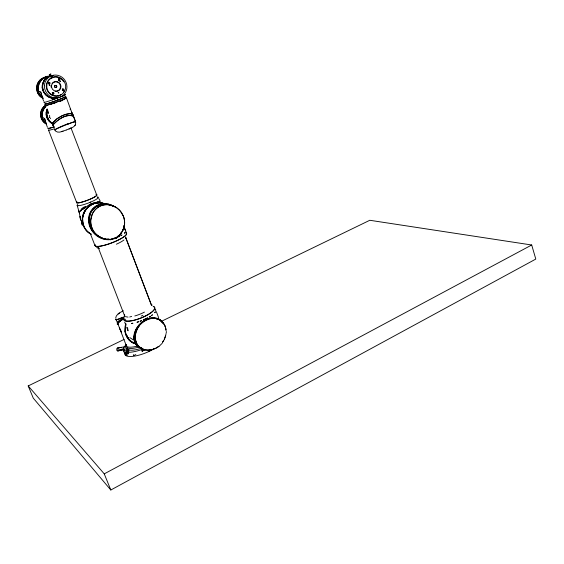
<?xml version="1.0" encoding="UTF-8"?>
<svg xmlns="http://www.w3.org/2000/svg" width="564" height="564" viewBox="0 0 564 564"><rect width="100%" height="100%" fill="white"/><g stroke="black" fill="none" stroke-linecap="round" stroke-linejoin="round"><path stroke-width="0.85" d="M48.067 110.904L48.264 113.054L48.053 112.462M166.281 332.922L166.302 331.406M82.64 219.149L82.957 223.09M73.045 115.937L66.714 98.58M163.44 323.919A20.424 14.389 -39.7 0 0 162.911 323.003L159.993 320.063L154.846 318.23M49.23 76.563C42.97 76.45 37.809 82.379 37.873 88.47A13.191 11.759 -44 0 0 39.085 93.758M46.121 105.898L42.871 110.199L41.814 114.929A12.796 11.21 -42.1 0 0 42.97 119.97L46.276 123.622M37.894 87.906L37.936 87.35M41.835 114.386L41.877 113.857M115.655 318.152C116.036 314.197 120.351 312.534 123.29 310.722M123.876 226.897L124.08 225.515M124.284 316.637L124.249 316.7A0.754 0.656 42.8 0 1 124.165 316.869L124.299 316.601A0.818 0.712 41 0 1 123.925 317.031M104.629 238.981L102.951 238.509L109.522 239.39A16.257 15.355 17 0 0 114.485 238.276A16.166 15.277 17.1 0 0 116.741 237.176A16.307 15.411 17.1 0 0 118.778 235.738L121.281 233.038L123.135 229.633L121.302 233.136L118.532 236.147A16.032 15.122 16.2 0 1 110.777 239.573C104.382 240.511 97.805 237.705 93.589 232.897A21.228 19.987 16.6 0 1 88.858 223.457C87.603 217.535 89.57 210.901 94.378 207.08A16.018 15.073 15.7 0 1 102.119 203.787C106.779 203.167 111.573 204.499 115.408 207.171M82.795 217.359L82.957 216.435M122.973 230.098L123.135 229.633M38.007 86.785C38.726 81.498 43.259 76.775 48.715 76.563M41.947 113.322L43.104 109.712L45.712 106.251M124.045 226.143L123.319 229.09M125.377 347.205L125.504 346.789M90.134 214.63L89.288 219.326L89.662 223.605A20.734 19.514 16.5 0 0 94.301 232.77L98.862 236.612L104.255 238.896M41.609 95.076L40.615 91.685L42.081 96.296M125.934 323.842L125.582 325.033A16.377 15.016 -59.8 0 1 125.878 324.011M46.798 109.825L46.121 113.181L46.495 116.529M123.911 227.666L123.664 228.455L124.122 226.848A18.027 17.484 55.8 0 0 122.994 215.307L122.233 213.798A17.837 17.294 55.9 0 0 119.173 209.78L116.586 207.615L112.067 205.423A16.934 16.589 60.5 0 0 100.625 205.923A16.934 16.596 60.3 0 0 92.348 213.862L90.67 220.369A17.808 17.54 50.1 0 0 91.579 227.081L92.2 228.674A18.062 17.844 46.1 0 0 92.961 230.211A18.006 17.731 48.3 0 0 100.23 237.324L101.774 238.064M126.583 346.352L117.756 323.503A18.88 2.538 -27.2 0 1 120.266 321.05L123.199 318.998M165.421 336.066L164.307 339.098M83.409 214.687L85.023 211.035M123.558 228.251L122.592 230.817M89.944 215.201C91.107 211.155 93.977 207.623 97.776 205.782M47.172 108.873L46.163 112.335L46.847 117.707L46.572 116.776M125.772 346.282A1.706 0.924 76.5 0 0 125.638 346.289L125.469 346.345A1.671 0.909 75.3 0 0 125.321 346.458L125.053 347.121A1.706 0.895 77 0 1 125.116 346.867A1.706 0.916 76 0 1 125.201 346.641M133.414 355.285L133.562 354.918M136.685 330.123L137.031 329.376L136.375 330.892A17.773 14.784 -44 0 0 135.903 341.488L136.41 342.834A17.59 14.629 -43.9 0 0 138.758 346.331L142.135 348.82L144.821 349.793M124.306 315.748L124.693 314.825L124.63 315.889L98.545 248.4M142.734 348.919A1.403 0.444 -22.2 0 1 141.515 349.631L142.086 351.125L143.305 350.406L142.734 348.919L141.515 349.631A20.233 6.282 -22.1 0 1 127.605 352.288A1.396 0.437 -22.5 0 1 127.436 351.837L128.183 353.762L127.302 352.063L128.803 349.906A15.961 4.956 -22.1 0 0 140.485 348.51M66.263 130.023C69.844 128.324 76.091 127.549 75.731 122.402M43.929 80.701L42.363 84.974L42.392 88.52M128.472 352.803L127.95 353.698M75.005 125.546L75.407 124.87M138.208 327.282L137.898 327.754L138.349 327.064M54.243 123.629C58.783 118.842 66.785 113.54 73.398 116.233M138.243 327.078L135.656 331.872L134.563 336.842A20.353 14.333 -40.1 0 0 136.474 344.364L139.95 347.459M92.017 210.809L92.327 210.344M138.497 326.845L139.111 325.992L138.645 326.626M84.05 208.595L86.137 206.699M44.006 80.574L44.641 79.693M54.447 123.319L53.707 124.44A13.303 4.343 -25.7 0 0 53.39 126.273L54.616 127.372M137.348 327.55L139.4 324.864M54.701 123.051C59.361 118.616 66.538 114.027 73.116 115.944M86.017 209.533L86.588 208.8M45.395 106.899C42.716 109.776 41.56 113.998 42.533 117.827A12.471 10.928 -42.1 0 0 44.894 122.12L45.606 122.79A11.823 10.363 -42 0 0 46.389 123.389M139.005 325.893L141.761 323.25A15.982 11.372 -40.2 0 1 144.856 321.008A15.891 11.308 -40.2 0 1 147.077 319.866A15.982 11.372 -40.2 0 1 151.582 318.498L154.839 318.35M82.175 209.336L80.92 210.612A10.237 5.795 11.6 0 0 80.73 210.901A10.603 6.077 15.1 0 0 80.511 211.359M162.22 343.286L158.625 346.775M137.863 327.79L137.574 328.163L137.933 327.719M144.208 349.384L143.305 350.406A1.403 0.444 -22.3 0 1 142.086 351.125A20.226 6.31 -22.1 0 0 145.272 349.906M81.294 210.153L80.906 210.64A10.244 5.781 11 0 0 80.666 211.084M44.782 79.524L48.257 76.767L52.727 75.654M93.166 209.3L94.096 208.335M46.058 105.771L42.97 109.924L41.835 115.035A13.219 11.583 -42.2 0 0 43.498 120.936L46.079 123.657M87.808 207.481L90.938 205.084M66.326 97.932L64.169 99.186M85.298 207.256L86.088 206.72L84.953 207.481M81.808 209.646L82.45 209.117M65.614 98.037A11.217 0.578 -20 0 1 66.122 97.939L63.781 99.356L53.249 103.353M95.105 207.46L96.19 206.685M85.383 207.192L85.947 206.805M122.853 319.125L118.616 322.277A19.902 2.672 -27.3 0 0 117.382 324.42L117.932 324.596M90 204.471L87.568 206.128A16.575 15.94 -67.8 0 1 92.771 203.251L94.505 202.779L90 204.471L91.565 203.71M123.911 317.144L118.539 321.022A19.423 2.658 -27.3 0 0 117.326 323.151L117.523 323.271M121.768 235.089L120.781 235.681L121.958 234.969M122.451 319.584L123.615 318.864M97.015 206.191L98.552 205.416M115.014 238.593C121.902 235.244 110.988 240.701 116.24 237.902M144.116 319.746L147.74 317.835L143.249 319.992L145.35 319.048M124.101 339.422L28.2 385.924L33.283 398.142L110.819 490.01L535.8 259.073L531.697 244.995L369.794 220.277L161.353 321.353M28.2 385.924L104.248 473.859L531.697 244.995M57.302 98.03L59.22 97.17M121.669 317.765L122.853 317.25M141.289 316.051L142.911 315.346M63.394 99.518L64.085 99.222M92.496 204.253L93.342 203.893M70.493 128.345L69.012 128.959M60.672 100.618L63.246 99.581M89.584 202.547L90.719 202.074M145.773 318.843L147.028 318.336M59.03 99.553L57.006 100.322M59.657 101.012L45.698 105.644A11.217 0.578 -20 0 1 46.015 105.179M54.482 103.656L54.948 103.487M57.831 97.91L56.294 98.481M69.351 123.565L65.346 125.116A11.231 0.501 -21.9 0 0 54.87 129.812M66.122 130.072C62.717 131.003 58.712 133.689 55.533 131.081M50.189 74.3C53.03 73.341 47.2 75.35 50.048 74.399M52.064 103.762L53.044 103.423M46.072 105.574L51.937 103.804M70.183 109.627L70.204 109.071M129.72 317.01L131.645 316.376M63.076 131.123L61.984 131.468M100.885 204.64L99.574 205.028L102.768 204.295M136.982 346.148L137.729 345.936M95.013 203.35L98.827 202.807M111.905 238.847L113.054 238.565M111.996 239.517L112.694 239.355M100.836 204.161L101.548 204.02M117.242 348.185L121.634 347.318M117.361 348.143L125.025 346.663M101.894 204.429L105.433 204.168M116.995 350.159L123.854 348.841M117.805 350.914L122.078 350.089M117.925 350.871L123.798 349.758M150.327 318.279L150.926 318.174M49.378 117.523C48.25 117.721 51.07 117.164 49.406 117.516M110.283 239.778L110.932 239.7M102.592 203.844L103.24 203.773M54.919 129.981L55.582 129.854L55.032 129.748A11.202 0.881 -22.3 0 1 68.737 123.41M96.754 202.307L98.77 202.349A11.421 2.475 -28.8 0 0 96.211 202.934M49.935 76.091L48.596 76.126A10.547 9.426 -43.9 0 0 43.357 78.043C39.966 80.37 37.88 84.424 37.887 88.527A13.621 12.154 -44.1 0 0 39.621 94.724L43.231 98.221M107.773 239.256L108.965 239.235M104.537 204.161L107.816 204.401L112.384 205.811M53.22 75.654C45.585 75.181 39.981 83.98 42.998 90.839L42.709 89.873M104.375 203.703L104.96 203.703M97.924 247.793L98.82 247.793M97.953 202.236L96.5 202.3L100.54 202.8M125.814 346.289L125.638 346.282A1.706 0.931 75.6 0 0 125.469 346.345L125.321 346.458A1.671 0.902 75.4 0 0 125.201 346.634M43.252 117.954L43.4 117.996M39.064 91.516L39.607 91.579L38.514 91.453M128.028 317.116L125.286 316.615M155.262 318.293C146.802 317.179 138.843 323.391 135.6 330.885A19.091 13.473 -40.1 0 0 134.331 335.305A19.761 13.945 -40.1 0 0 134.577 340.783L136.157 344.202L139.611 347.234M106.173 203.752L106.702 203.808M100.561 202.864L101.45 202.969M106.406 204.224L107.816 204.401M155.77 318.505L157.06 318.78L155.981 318.512M155.438 318.322L153.288 318.138A15.616 11.04 -40 0 0 148.149 318.998A14.974 10.589 -40 0 0 144.081 320.965A15.686 11.09 -40 0 0 139.033 325.393A17.251 12.189 -40 0 0 136.953 328.262A19.169 13.529 -40.1 0 0 134.648 340.748M77.917 205.698L77.296 205.536M104.227 238.783L105.397 239.002M107.957 203.985L108.436 204.083M151.54 304.962L152.329 305.131M42.631 117.848L43.216 117.954L42.751 117.876M125.92 345.041A20.233 6.282 -22.1 0 0 123.156 349.229L127.126 348.827L128.902 351.189M128.007 353.318A1.396 0.437 -22.5 0 0 128.183 353.762A20.226 6.31 -22.1 0 1 123.727 350.688A1.382 0.43 -22.5 0 0 124.447 350.857L123.876 349.398A1.382 0.423 -22.5 0 1 123.156 349.229L124.045 350.893L127.943 350.399A15.961 4.977 -22.1 0 0 128.761 351.111M124.926 319.189L125.68 319.386M110.135 204.993L106.265 204.161L102.176 204.238A15.609 14.692 15.7 0 0 94.724 207.411C88.583 212.205 87.448 221.349 90.889 228.075A20.135 18.957 16.5 0 0 96.303 234.871L102.514 238.297M118.334 324.399L117.622 323.926M103.134 203.329L104.953 203.928C92.404 198.324 78.537 212.797 83.507 225.262A16.645 15.996 -68 0 0 91.234 234.194M109.212 204.697L110.6 205.106M141.155 348.009L142.509 348.432M109.712 204.387L110.163 204.52M135.903 344.019L133.196 342.99M103.374 238.642L103.036 238.537M141.909 348.552L138.145 346.839L135.727 344.357A20.833 14.699 -40.1 0 1 133.781 336.645C134.211 330.716 137.694 325.315 142.339 321.741A15.757 11.146 -40 0 1 149.855 318.124C154.529 316.919 160.183 318.244 162.841 322.53A20.91 14.763 -39.7 0 1 163.497 323.715M91.347 228.392L92.2 228.674A17.97 17.738 47.1 0 0 101.76 238.093M156.602 318.582L159.027 319.577M98.058 197.181L97.431 197.047A11.273 1.77 -20.8 0 1 88.125 203.111A11.273 1.77 -20.8 0 1 77.663 204.499M134.126 343.42L129.459 340.296L126.562 335.961M156.799 318.695L158.66 319.386M99.962 202.004L100.413 202.293M141.458 348.122L139.519 347.22M96.641 247.54L98.693 248.379M158.174 319.168L159.443 319.739A17.794 14.481 -49.9 0 1 164.928 325.738M111.954 205.62L113.279 206.241M133.527 342.863L132.293 342.235L133.111 342.672M111.905 205.677L112.99 206.22M99.405 236.859L98.143 236.203L98.714 236.549A18.894 17.801 16.4 0 0 100.85 237.648A18.344 17.287 16.3 0 0 103.099 238.494M129.868 337.66L133.217 339.789M134.937 340.882L135.896 341.488A17.117 14.255 -43.6 0 0 155.29 348.467M130.947 341.361L131.384 341.671L129.903 340.515L130.869 341.312M131.095 341.692L131.786 342.179M42.511 97.635L39.085 93.758M53.101 125.687L52.593 125.173A13.691 4.47 -25.7 0 1 53.065 122.451L56.689 118.877L61.257 116.128A10.61 3.469 -25.7 0 1 66.474 114.118C68.582 113.716 71.635 112.715 73.249 114.675A13.719 4.484 -25.6 0 1 73.362 115.895M129.854 340.635L127.563 337.801M72.883 114.781L70.253 113.738L66.319 114.323A10.265 3.356 -25.7 0 0 61.363 116.226L56.992 118.842L53.453 122.268A13.219 4.315 -25.7 0 0 52.713 124.193A12.916 4.216 -25.7 0 0 53.453 125.504M73.264 116.057L73.503 116.374A13.296 4.343 -25.7 0 1 73.63 117.594M100.096 200.742L98.778 198.57M121.204 331.484L121.479 332.013L120.964 331.047M121.338 331.752L119.97 328.904L120.456 329.982M126.061 345.661L126.047 344.597L126.167 345.802M50.633 118.616L50.436 118.179M126.357 335.397L126.766 336.334M119.497 327.811L119.667 328.206M71.79 112.8L72.305 114.083M71.875 113.011L72.241 113.928M104.248 473.859L110.819 490.01M71.861 112.969L71.55 112.215L72.079 113.519M72.453 114.45L72.643 114.922M125.701 231L124.933 229.047L126.639 233.468M72.009 113.336L72.375 114.266M125.441 352.458L126.491 355.151M124.707 352.824L125.758 355.51M123.227 349.37L123.798 350.829M90.719 234.617L94.985 245.615M126.674 327.247L128.049 330.8L127.556 327.585M46.135 123.234L45.458 121.486M45.451 121.472L44.5 118.243L45.684 122.064M48.553 130.143L76.683 202.547M117.347 322.34L116.057 319.725A16.701 1.17 -26.4 0 1 116.325 319.097M127.26 347.776L128.5 350.963M41.666 95.224L42.314 96.909M124.693 322.143L125.342 323.828M46.241 124.172L47.432 127.245M42.434 97.939L43.661 101.125M123.763 225.967L125.13 229.541M70.867 127.577L96.705 194.954M125.983 344.745L126.167 345.21M151.371 304.884L125.751 237.627L151.476 305.307M158.618 317.666L156.313 311.568M75.527 121.676L73.588 116.579L75.505 121.634M77.169 205.381L79.334 212.762L80.61 220.15L80.095 216.4L80.412 218.402M83.394 224.817L83.747 225.84M125.666 333.655L128.881 339.5L126.033 334.783A16.377 15.016 -59.8 0 1 125.123 330.758M79.334 212.783L79.545 213.587L78.875 210.767L79.334 212.762M42.399 88.527L42.638 89.62M125.441 332.76L125.152 331.061M80.574 219.748L80.44 218.67L80.539 219.593M90.614 233.884A16.638 15.989 -68 0 1 84.029 212.917A16.638 15.989 -68 0 1 103.839 203.526M91.164 234.243A16.631 15.989 -67.9 0 1 83.712 212.607A16.631 15.989 -67.9 0 1 104.805 203.914M125.857 232.897A16.955 3.426 -21.1 0 1 112.878 242.471A16.955 3.426 -21.1 0 1 94.999 245.164M114.703 237.952A15.228 14.368 16.2 0 1 112.525 238.72A15.961 15.052 16.2 0 1 111.883 238.882M121.253 232.248A15.961 15.059 16.2 0 1 120.795 232.946M117.777 236.119A15.961 15.059 16.2 0 1 117.263 236.506M98.707 236.563A19.93 18.767 16.5 0 1 90.91 228.06M104.897 238.932A17.28 16.285 16.2 0 1 104.009 238.734M109.113 239.249A15.961 15.052 16.2 0 1 107.505 239.242M122.628 230.902A17.413 16.955 48.3 0 1 122.381 231.353M123.044 215.286A17.985 17.491 52.3 0 1 123.967 227.68M122.762 215.406A17.357 16.807 56.2 0 0 100.575 205.804A17.343 16.991 60.4 0 0 92.334 228.617M133.823 343.293A16.412 15.045 -59.8 0 1 125.962 324.885M134.387 343.398A16.391 15.031 -59.8 0 1 125.476 324.751M153.126 306.337A16.68 4.709 -21.7 0 1 141.775 317.736A16.68 4.709 -21.7 0 1 123.89 318.448M161.029 321.05A19.825 13.994 -39.8 0 1 162.587 322.961M161.938 322.058A19.444 13.726 -39.8 0 0 157.871 318.991A18.034 12.739 -39.9 0 0 156.848 318.646M138.434 327.106A17.131 13.98 -45.1 0 1 138.73 326.676M135.945 341.467A17.731 14.608 -44.8 0 1 136.812 330.159M163.511 340.536A16.723 13.952 -48.4 0 1 162.636 341.932M158.054 346.684A16.723 13.952 -48.4 0 1 144.793 349.828M164.907 325.752A17.851 14.467 -51.4 0 1 165.393 327.092L165.76 328.488A17.597 14.361 -49.8 0 1 165.978 329.947M166.063 330.589A17.131 14.304 -48.2 0 0 165.344 327.12A17.752 14.41 -51 0 0 158.188 319.139M166.013 333.585A17.131 14.304 -48.2 0 1 162.439 342.581M158.921 346.317A17.131 14.304 -48.2 0 1 156.108 348.263M138.131 327.233A17.357 15.658 -40.7 0 1 138.42 326.796M125.377 237.042A14.713 3.024 -21.1 0 1 125.37 238.671M123.974 239.982A14.713 3.024 -21.1 0 1 116.374 244.226M99.574 248.696A14.713 3.024 -21.1 0 1 98.291 247.92M126.209 233.284A16.708 3.377 -21.1 0 1 111.2 243.063A16.708 3.377 -21.1 0 1 95.344 244.797M153.69 306.717A16.434 4.639 -21.7 0 1 141.212 317.892A16.434 4.639 -21.7 0 1 124.01 318.681M144.426 312.111A14.495 4.047 -21.7 0 1 134.817 315.96M96.254 194.7A10.709 1.65 -20.8 0 1 87.244 200.326A10.709 1.65 -20.8 0 1 76.866 202.053M54.588 128.733A10.878 0.825 -20.2 0 1 48.864 129.805M53.94 126.907A10.928 0.768 -20.2 0 1 48.166 128.479M53.869 126.978A10.878 0.804 -20.2 0 1 48.187 128.056M52.805 123.925A11.012 10.744 66 0 1 46.107 114.33M52.96 123.84A11.054 10.787 66.2 0 1 47.094 109.761M45.663 105.193A10.751 10.476 -70.1 0 0 41.257 118.109A10.751 10.476 -73.6 0 0 46.643 124.115A10.723 10.392 -65 0 1 41.257 118.109A10.73 10.455 -73.7 0 1 45.663 105.165M97.382 201.863A11.308 2.764 -31.2 0 1 99.151 201.63M100.42 202.406A10.053 3.081 -69.5 0 1 100.554 202.624M100.329 202.229A11.012 3.603 -56.2 0 0 100.202 202.123A11.28 3.68 -52.4 0 0 99.962 201.919M99.483 201.207A11.59 3.673 -45.6 0 1 99.779 202.095M99.165 202.032A11.661 3.18 -35.3 0 1 99.412 202.032M99.208 202.279A11.52 3.377 -39.3 0 1 99.701 202.264M100.462 202.264A10.272 3.194 -67.8 0 1 100.73 202.568M81.061 209.272A11.442 3.786 -19.2 0 1 84.663 206.706M80.99 210.161A11.379 5.464 -6.1 0 1 81.505 209.589M83.042 208.581A11.407 3.067 -22.4 0 1 84.804 207.467M83.183 209.3A11.668 3.454 -21.1 0 1 84.198 208.631M96.021 194.538A11.026 1.699 -20.8 0 1 87.314 200.354A11.026 1.699 -20.8 0 1 76.908 201.806M52.459 123.312A11.076 10.808 66.3 0 1 47.609 117.657A11.068 10.794 66.4 0 1 47.39 110.213M47.595 117.665A11.097 10.815 59.7 0 1 47.517 109.719M52.91 123.544A11.026 10.758 66.4 0 1 47.651 117.643M65.198 96.55A11.188 0.557 -20 0 1 55.808 100.759A11.188 0.557 -20 0 1 45.275 103.811M64.754 98.926A11.188 0.578 -20 0 1 62.533 99.87M54.179 103.029A11.188 0.578 -20 0 1 51.028 104.107M47.009 105.348A11.188 0.578 -20 0 1 45.839 105.278M65.755 98.009A11.188 0.578 -20 0 1 66.439 98.016M70.049 123.206A11.231 0.613 -21.7 0 1 75.132 121.937M67.257 124.39A11.202 0.501 -22 0 1 74.871 122.035M55.201 130.009A11.224 0.606 -21.7 0 1 55.159 129.699A11.308 0.508 -22 0 0 54.884 129.889M65.269 96.529A11.245 0.564 -20 0 1 55.42 100.9A11.245 0.564 -20 0 1 45.444 103.713M59.897 97.1A11.245 0.536 -20 0 0 64.55 94.71A11.202 0.536 -20 0 1 64.853 94.667M56.167 98.517A11.245 0.536 -20 0 1 44.225 102.183M64.677 94.731A11.252 0.747 -19.3 0 1 61.758 96.606M44.443 102.345A11.202 0.536 -20 0 1 44.38 102.112M58.684 97.431A11.315 0.402 -20.3 0 1 57.027 98.065M59.128 97.304A11.118 0.437 -20.1 0 1 54.504 99.038A11.372 0.578 -20 0 1 52.494 99.807M58.607 97.128A11.442 11.061 59.8 0 1 42.229 87.342M43.386 81.597A11.442 11.061 59.8 0 1 45.423 78.763M48.553 76.514A10.208 9.123 -43.9 0 0 43.583 78.333C39.424 81.131 37.358 86.609 38.62 91.46A12.852 11.47 -44 0 0 41.073 95.986L41.806 96.698A12.189 10.871 -43.9 0 0 42.617 97.339M56.767 97.882A11.428 11.047 59.9 0 1 42.744 88.435A11.428 11.047 59.9 0 1 53.101 75.562M42.892 98.207A11.118 10.85 -88.5 0 1 37.309 91.925M42.913 98.221A11.083 10.787 -77.3 0 1 37.323 91.918A11.118 10.864 -85.3 0 1 41.87 78.572L45.867 77.113A11.125 10.857 -88.6 0 1 46.925 77M37.344 91.911A11.104 10.829 -88.6 0 1 43.788 77.606A11.083 10.787 -77.3 0 1 47.439 77.014M58.642 97.241A11.456 11.076 59.9 0 1 43.068 89.937A11.456 11.076 59.9 0 1 52.099 75.611M61.25 94.463A9.701 9.369 60.5 0 1 47.891 91.678A9.701 9.369 60.5 0 1 50.619 78.248A9.701 9.369 60.5 0 1 63.817 81.815M64.218 90.945A9.701 9.369 60.5 0 1 63.429 92.284M52.107 83.387A4.85 4.688 60.5 0 1 60.2 84.861A4.85 4.688 60.5 0 1 55.117 91.234M51.141 87.159A4.85 4.688 60.5 0 1 51.225 85.157M58.381 78.904A0.768 0.74 60.6 0 1 59.403 79.658A0.768 0.74 60.6 0 1 58.36 80.314M48.786 82.506A0.775 0.747 57.9 0 1 49.526 83.31A0.775 0.747 57.9 0 1 48.758 84.036M48.243 82.704A0.775 0.747 57.9 0 1 48.497 82.548M52.692 92.679A0.768 0.747 60.4 0 1 53.432 93.476A0.768 0.747 60.4 0 1 52.671 94.202M52.163 92.877A0.768 0.747 60.4 0 1 52.403 92.722M62.259 89.049A0.768 0.74 63.1 0 1 63.274 89.796A0.768 0.74 63.1 0 1 62.23 90.451M154.014 348.799A20.212 6.366 -22.2 0 1 133.682 356.251A20.212 6.366 -22.2 0 1 124.898 352.796M150.595 349.913A1.255 0.402 -22.1 0 1 149.65 350.829A1.255 0.402 -22.1 0 1 148.325 350.836A1.255 0.402 -22.1 0 1 149.862 349.913M127.718 354.982A1.248 0.395 -22.5 0 1 126.47 354.918M135.804 354.467A1.396 0.444 -22.4 0 1 135.543 354.693M134.937 355.038A1.396 0.444 -22.4 0 1 133.379 355.024M138.321 347.227A15.94 4.914 -22.1 0 1 126.696 345.401M127.14 347.826A15.961 4.956 -22.1 0 0 127.372 348.933A1.382 0.43 -22.5 0 0 126.667 348.862L127.238 350.322A1.382 0.43 -22.5 0 1 127.943 350.399M128.803 349.906A1.389 0.43 -22.5 0 1 128.818 350.314M118.236 350.498A1.403 0.74 80.6 0 1 117.206 350.561A1.403 0.74 80.6 0 1 116.903 348.644A1.403 0.74 80.6 0 1 117.904 348.425M137.306 346.056A15.968 4.9 -22.1 0 1 126.068 344.449M134.31 343.377A16.412 15.045 -59.9 0 1 126.928 335.517M117.82 323.468A18.33 2.46 -27.2 0 1 123.488 318.808M116.572 319.717A16.934 1.234 -27.5 0 1 116.219 319.767M116.826 319.471A16.271 1.382 -24.4 0 1 115.916 319.224M122.127 317.708A16.849 1.206 -27.2 0 1 116.078 319.844M122.106 317.497A16.885 1.121 -26.5 0 1 116.981 319.499M42.053 86.475L42.053 86.475M45.938 113.477L45.938 113.477M49.223 85.101C49.547 86.609 50.443 84.212 49.223 85.101M59.89 81.16C60.2 82.647 61.116 80.292 59.89 81.16M58.212 92.616C58.508 94.117 59.446 91.728 58.212 92.616M50.52 78.347L52.522 77.635L50.52 78.347M49.745 76.323L51.747 75.611L49.745 76.323M155.333 311.878L154.698 312.745A16.673 4.752 -21.8 0 0 155.333 311.878M124.989 232.615L124.447 233.143L124.989 232.615M45.494 78.586L45.494 78.586M152.414 314.853L151.265 315.692L152.414 314.853M118.814 313.464L118.179 313.929L119.371 313.055L118.757 313.499M47.157 77.296L47.63 77.014L47.157 77.296M150.306 316.326L149.277 316.961L150.306 316.326M119.688 236.295L118.644 236.852L119.688 236.295M62.752 100.526L62.378 100.681L62.752 100.526M60.856 101.28L60.369 101.471L60.856 101.28M141.458 320.719L140.189 321.198L141.458 320.719M138.765 321.691L137.101 322.213L138.765 321.691M132.801 323.257L131.419 323.482L132.801 323.257M52.276 77.085L51.789 76.923L52.769 77.261L52.276 77.085M154.888 309.079L155.805 310.39A16.673 4.752 -21.8 0 0 154.888 309.079M70.845 110.65L70.845 110.65M82.295 225.092L81.308 220.15A16.575 15.94 -67.8 0 0 82.295 225.092M49.71 116.226L49.576 115.81L49.71 116.226M48.144 112.751L47.996 112.257L48.257 113.202L48.144 112.751M44.464 85.375A11.548 11.153 60.5 0 0 60.63 96.938A11.548 11.153 60.5 0 0 61.977 77.197A11.548 11.153 60.5 0 0 44.464 85.375M46.763 85.453A9.722 9.391 60.7 0 0 60.362 95.196A9.722 9.391 60.7 0 0 61.504 78.579A9.722 9.391 60.7 0 0 46.763 85.453M51.55 85.573A4.857 4.695 60.7 0 0 57.979 90.945A4.857 4.695 60.7 0 0 59.178 82.725A4.857 4.695 60.7 0 0 51.55 85.573M58.536 79.193A0.768 0.74 60.7 0 0 59.347 80.25A0.768 0.74 60.7 0 0 59.819 79.038A0.768 0.74 60.7 0 0 58.536 79.193M48.624 82.852A0.775 0.747 58 0 0 49.442 83.909A0.775 0.747 58 0 0 49.921 82.689A0.775 0.747 58 0 0 48.624 82.852M52.551 93.046A0.768 0.747 60.6 0 0 53.361 94.103A0.768 0.747 60.6 0 0 53.841 92.884A0.768 0.747 60.6 0 0 52.551 93.046M62.421 89.359A0.768 0.74 63.3 0 0 63.231 90.416A0.768 0.74 63.3 0 0 63.704 89.197A0.768 0.74 63.3 0 0 62.421 89.359M54.553 86.137A1.079 1.043 60.4 0 0 55.688 87.617A1.079 1.043 60.4 0 0 56.344 85.911A1.079 1.043 60.4 0 0 54.553 86.137M54.835 86.08A1.079 1.043 60.5 0 0 55.97 87.561A1.079 1.043 60.5 0 0 56.633 85.855A1.079 1.043 60.5 0 0 54.835 86.08M126.075 352.479A1.248 0.388 -22.5 0 0 127.704 351.45A1.248 0.388 -22.5 0 0 125.857 351.837A1.248 0.388 -22.5 0 0 126.075 352.479"/></g></svg>
